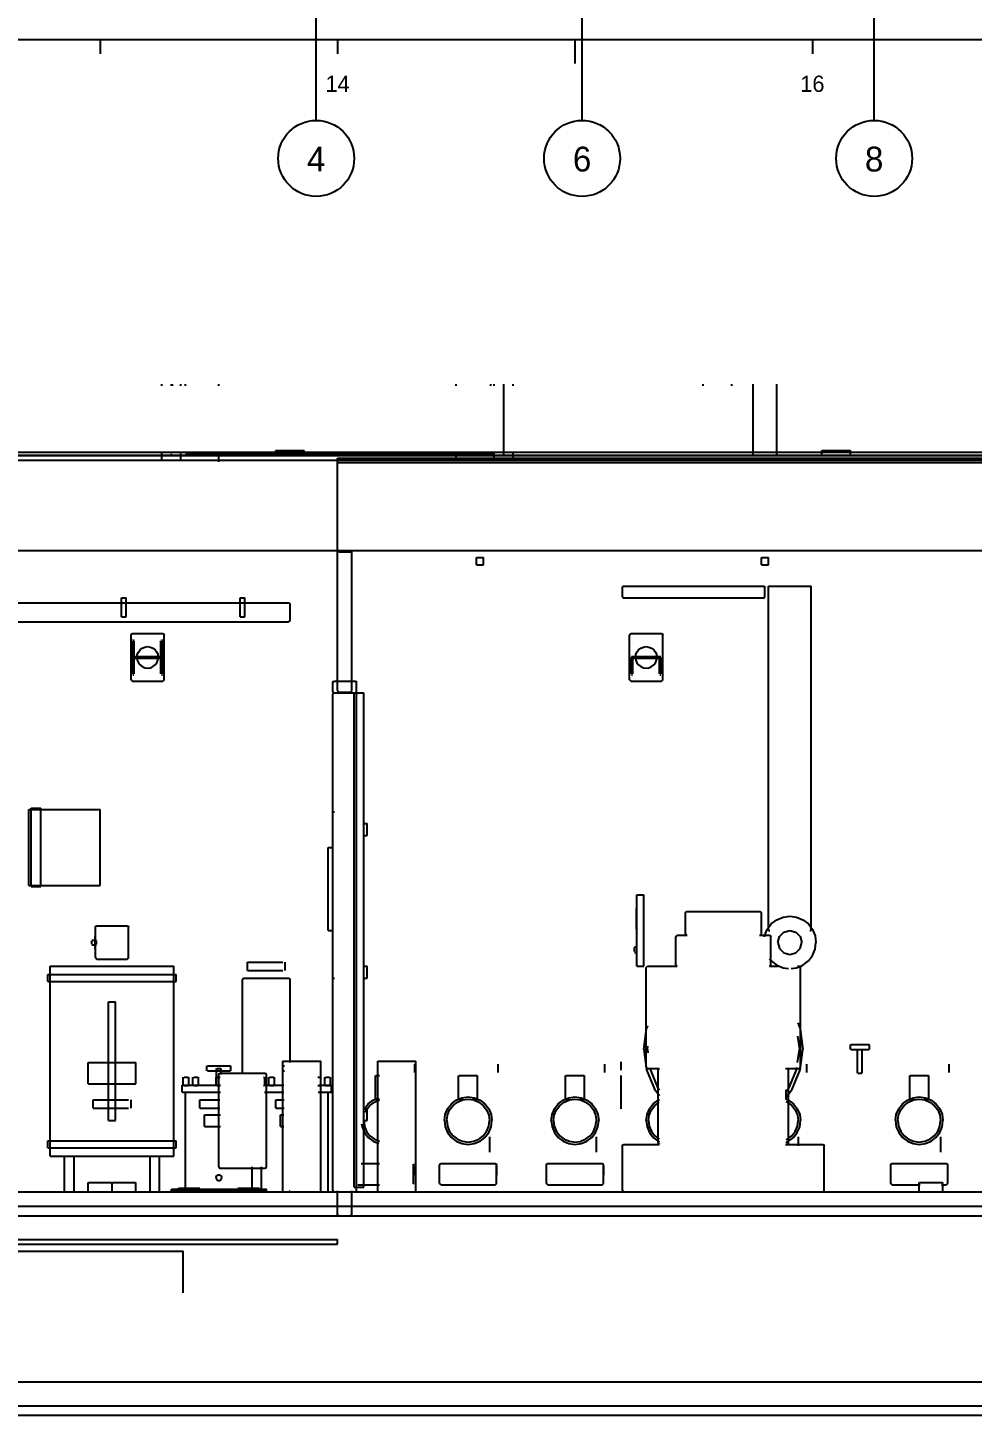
# Model space of a CAD drawing. Extents: x 5 to 836, y 5 to 589.
# Drawn here: x 286.9 to 366.5, y 259.2 to 376 of the extents above; entities that cross this region are included whole.
import ezdxf
from ezdxf.enums import TextEntityAlignment as Align

# ---------------------------------------------------------------- set-up
doc = ezdxf.new("R2010")
doc.units = 0
doc.linetypes.add('DASHED', pattern=[4.5, 3, -1.5])
for name, color, linetype in [('CUT', 7, 'CONTINUOUS'), ('DETAIL', 8, 'CONTINUOUS'), ('DIM', 3, 'CONTINUOUS'), ('MARKING', 4, 'DASHED'), ('MARKUP', 1, 'CONTINUOUS'), ('MARKUP-TEXT', 1, 'CONTINUOUS'), ('OUTLINE', 7, 'CONTINUOUS'), ('TEXT', 7, 'CONTINUOUS')]:
    doc.layers.add(name, color=color, linetype=linetype)

msp = doc.modelspace()

# ---------------------------------------------------------------- linework, layer by layer
at = {"layer": 'CUT'}
for p, q in [((33, 340), (723, 340)), ((286, 340.26), (633, 340.26)), ((286, 340.02), (633, 340.02)), ((203, 339.6), (554.2, 339.6)), ((313, 332), (313, 339.76)), ((313, 339.76), (554.2, 339.76)), ((313, 339.4), (554.2, 339.4)), ((203, 332), (554.2, 332)), ((313, 331.88), (313.04, 331.96)), ((313, 320.2), (313, 331.88)), ((313.04, 331.96), (313.12, 332)), ((314.08, 332), (314.16, 331.96)), ((314.16, 331.96), (314.2, 331.88)), ((314.2, 320.2), (314.2, 331.88)), ((337, 328.1), (337, 328.9)), ((337.01, 328.92), (337.03, 328.97)), ((337.05, 328.98), (337.1, 329)), ((337.1, 329), (348.9, 329)), ((348.92, 328.99), (348.97, 328.97)), ((348.98, 328.95), (349, 328.9)), ((349, 328.1), (349, 328.9)), ((337, 328.1), (337.02, 328.05)), ((337.03, 328.03), (337.08, 328.01)), ((337.1, 328), (348.9, 328)), ((348.9, 328), (348.95, 328.02)), ((348.97, 328.03), (348.99, 328.08)), ((312.6, 320.1), (312.6, 320.9)), ((312.6, 320.1), (312.62, 320.06)), ((312.61, 320.93), (312.63, 320.97)), ((312.66, 320.98), (312.7, 321)), ((312.7, 321), (314.5, 321)), ((313, 320.2), (313.04, 320.12)), ((313.04, 320.12), (313.12, 320.08)), ((313.12, 320.08), (314.08, 320.08)), ((314.08, 320.08), (314.16, 320.12)), ((314.16, 320.12), (314.2, 320.2)), ((314.53, 320.99), (314.57, 320.97)), ((314.57, 320.03), (314.59, 320.07)), ((314.58, 320.94), (314.6, 320.9)), ((314.6, 320.1), (314.6, 320.9)), ((312.63, 320.03), (312.67, 320.01)), ((312.7, 320), (314.5, 320)), ((314.5, 320), (314.54, 320.02)), ((281, 278), (553, 278)), ((313, 276.8), (313, 278)), ((281, 276.8), (553, 276.8)), ((203, 274), (313, 274)), ((203, 273.6), (313, 273.6)), ((313, 273.6), (313, 274)), ((213, 262), (533, 262)), ((243, 260), (543, 260)), ((213, 259.2), (533, 259.2))]:
    msp.add_line(p, q, dxfattribs=at)
at = {"layer": 'DETAIL'}
for p, q in [((298.2, 345.86), (298.2, 346)), ((299, 345.86), (299, 346)), ((299.1, 345.86), (299.1, 346)), ((299.8, 345.86), (299.8, 346)), ((300.2, 345.86), (300.2, 346)), ((325.9, 345.86), (325.9, 346)), ((326.2, 345.86), (326.2, 346)), ((327, 340), (327, 346)), ((327.8, 345.86), (327.8, 346)), ((343.8, 345.86), (343.8, 346)), ((346.2, 345.86), (346.2, 346)), ((161.08, 340), (722, 340)), ((286, 340.26), (633, 340.26)), ((286, 340.02), (633, 340.02)), ((298.2, 339.6), (298.2, 340.16)), ((299, 340), (299, 340.14)), ((299.8, 339.6), (299.8, 340.16)), ((300.2, 340.2), (326.2, 340.2)), ((307.8, 340.4), (310.2, 340.4)), ((326.2, 339.74), (326.2, 340.16)), ((327.8, 339.74), (327.8, 340.16)), ((353.8, 340.4), (356.2, 340.4)), ((203, 339.6), (554.2, 339.6)), ((313, 320.83), (313, 339.6)), ((161, 332), (554.2, 332)), ((313.12, 331.88), (314.08, 331.88)), ((324.7, 331.4), (325.3, 331.4)), ((324.7, 330.8), (324.7, 331.4)), ((324.7, 330.8), (325.3, 330.8)), ((325.3, 330.8), (325.3, 331.4)), ((348.7, 331.4), (349.3, 331.4)), ((348.7, 330.8), (348.7, 331.4)), ((348.7, 330.8), (349.3, 330.8)), ((349.3, 330.8), (349.3, 331.4)), ((349.3, 329), (352.9, 329)), ((294.8, 328), (295.2, 328)), ((294.8, 326.4), (294.8, 328)), ((295.2, 326.4), (295.2, 328)), ((304.8, 328), (305.2, 328)), ((304.8, 326.4), (304.8, 328)), ((305.2, 326.4), (305.2, 328)), ((294.8, 326.4), (295.2, 326.4)), ((304.8, 326.4), (305.2, 326.4)), ((295.76, 324.46), (295.8, 324.47)), ((295.76, 324.34), (295.8, 324.33)), ((295.8, 324.47), (295.84, 324.46)), ((295.8, 324.33), (295.84, 324.34)), ((296.22, 323.45), (296.36, 323.64)), ((296.36, 323.64), (296.55, 323.78)), ((296.55, 323.78), (296.77, 323.87)), ((296.77, 323.87), (297, 323.9)), ((297, 323.9), (297.23, 323.87)), ((297.23, 323.87), (297.45, 323.78)), ((297.45, 323.78), (297.64, 323.64)), ((297.64, 323.64), (297.78, 323.45)), ((298.16, 324.46), (298.2, 324.47)), ((298.16, 324.34), (298.2, 324.33)), ((298.2, 324.47), (298.24, 324.46)), ((298.2, 324.33), (298.24, 324.34)), ((338.22, 323.45), (338.36, 323.64)), ((338.36, 323.64), (338.55, 323.78)), ((338.55, 323.78), (338.77, 323.87)), ((338.77, 323.87), (339, 323.9)), ((339, 323.9), (339.23, 323.87)), ((339.23, 323.87), (339.45, 323.78)), ((339.45, 323.78), (339.64, 323.64)), ((339.64, 323.64), (339.78, 323.45)), ((295.76, 323.06), (295.8, 323.07)), ((295.76, 322.94), (295.8, 322.93)), ((295.8, 323.07), (295.84, 323.06)), ((295.8, 322.96), (295.8, 323)), ((295.8, 322.93), (295.84, 322.94)), ((296.1, 323), (296.13, 323.23)), ((296.1, 323), (296.13, 322.77)), ((296.13, 323.23), (296.22, 323.45)), ((296.13, 322.77), (296.22, 322.55)), ((296.22, 322.55), (296.36, 322.36)), ((297.64, 322.36), (297.78, 322.55)), ((297.78, 323.45), (297.87, 323.23)), ((297.78, 322.55), (297.87, 322.77)), ((297.87, 323.23), (297.9, 323)), ((297.87, 322.77), (297.9, 323)), ((298.16, 323.06), (298.2, 323.07)), ((298.16, 322.94), (298.2, 322.93)), ((298.2, 323.07), (298.24, 323.06)), ((298.2, 323), (298.2, 323.04)), ((298.2, 322.93), (298.24, 322.94)), ((337.76, 323.06), (337.8, 323.07)), ((337.76, 322.94), (337.8, 322.93)), ((337.8, 323.07), (337.84, 323.06)), ((337.8, 323), (337.8, 323.04)), ((337.8, 322.93), (337.84, 322.94)), ((338.1, 323), (338.13, 323.23)), ((338.1, 323), (338.13, 322.77)), ((338.13, 323.23), (338.22, 323.45)), ((338.13, 322.77), (338.22, 322.55)), ((338.22, 322.55), (338.36, 322.36)), ((339.64, 322.36), (339.78, 322.55)), ((339.78, 323.45), (339.87, 323.23)), ((339.78, 322.55), (339.87, 322.77)), ((339.87, 323.23), (339.9, 323)), ((339.87, 322.77), (339.9, 323)), ((340.16, 323.06), (340.2, 323.07)), ((340.16, 322.94), (340.2, 322.93)), ((340.2, 323.07), (340.24, 323.06)), ((340.2, 322.96), (340.2, 323)), ((340.2, 322.93), (340.24, 322.94)), ((295.76, 321.66), (295.8, 321.67)), ((295.76, 321.54), (295.8, 321.53)), ((295.8, 321.67), (295.84, 321.66)), ((295.8, 321.53), (295.84, 321.54)), ((296.36, 322.36), (296.55, 322.22)), ((296.55, 322.22), (296.77, 322.13)), ((296.77, 322.13), (297, 322.1)), ((297, 322.1), (297.23, 322.13)), ((297.23, 322.13), (297.45, 322.22)), ((297.45, 322.22), (297.64, 322.36)), ((298.16, 321.66), (298.2, 321.67)), ((298.16, 321.54), (298.2, 321.53)), ((298.2, 321.67), (298.24, 321.66)), ((298.2, 321.53), (298.24, 321.54)), ((337.76, 321.66), (337.8, 321.67)), ((337.76, 321.54), (337.8, 321.53)), ((337.8, 321.67), (337.84, 321.66)), ((337.8, 321.53), (337.84, 321.54)), ((338.36, 322.36), (338.55, 322.22)), ((338.55, 322.22), (338.77, 322.13)), ((338.77, 322.13), (339, 322.1)), ((339, 322.1), (339.23, 322.13)), ((339.23, 322.13), (339.45, 322.22)), ((339.45, 322.22), (339.64, 322.36)), ((340.16, 321.66), (340.2, 321.67)), ((340.16, 321.54), (340.2, 321.53)), ((340.2, 321.67), (340.24, 321.66)), ((340.2, 321.53), (340.24, 321.54)), ((314.4, 320), (315.2, 320)), ((314.4, 278.4), (314.4, 320)), ((315.2, 278.4), (315.2, 320)), ((287, 303.8), (287, 310.2)), ((287.2, 303.7), (287.2, 310.3)), ((288, 303.7), (288, 310.3)), ((293, 303.8), (293, 310.2)), ((312.6, 310), (312.73, 310)), ((312.6, 296), (312.6, 310)), ((315.2, 309), (315.5, 309)), ((315.5, 308), (315.5, 309)), ((315.2, 308), (315.5, 308)), ((312.2, 307), (312.6, 307)), ((312.2, 300), (312.2, 307)), ((338.2, 303), (338.8, 303)), ((338.2, 297), (338.2, 303)), ((338.8, 297), (338.8, 303)), ((349.19, 300.1), (349.54, 300.56)), ((349.54, 300.56), (350, 300.91)), ((350, 300.91), (350.53, 301.13)), ((350.53, 301.13), (351.1, 301.2)), ((351.1, 301.2), (351.67, 301.13)), ((351.67, 301.13), (352.2, 300.91)), ((352.2, 300.91), (352.66, 300.56)), ((352.66, 300.56), (353.01, 300.1)), ((292.3, 298.86), (292.3, 299.14)), ((292.7, 298.86), (292.7, 299.14)), ((312.2, 300), (312.6, 300)), ((348.96, 299.46), (348.97, 299.57)), ((348.97, 299.57), (349.19, 300.1)), ((349.3, 300), (349.42, 300)), ((350.1, 299), (350.23, 299.5)), ((350.23, 299.5), (350.6, 299.87)), ((350.6, 299.87), (351.1, 300)), ((351.1, 300), (351.6, 299.87)), ((351.6, 299.87), (351.97, 299.5)), ((351.97, 299.5), (352.1, 299)), ((352.78, 300), (352.9, 300)), ((353.01, 300.1), (353.23, 299.57)), ((353.23, 299.57), (353.3, 299)), ((338, 298.23), (338, 298.57)), ((350.1, 299), (350.23, 298.5)), ((350.23, 298.5), (350.6, 298.13)), ((350.6, 298.13), (351.1, 298)), ((351.1, 298), (351.6, 298.13)), ((351.6, 298.13), (351.97, 298.5)), ((351.97, 298.5), (352.1, 299)), ((352.66, 297.44), (353.01, 297.9)), ((353.01, 297.9), (353.23, 298.43)), ((353.23, 298.43), (353.3, 299)), ((288.8, 297), (299.2, 297)), ((315.2, 297), (315.5, 297)), ((315.5, 296), (315.5, 297)), ((338.2, 297), (338.8, 297)), ((349.4, 297.63), (349.54, 297.44)), ((349.54, 297.44), (350, 297.09)), ((350, 297.09), (350.53, 296.87)), ((350.53, 296.87), (350.99, 296.81)), ((351.21, 296.81), (351.67, 296.87)), ((351.67, 296.87), (352.2, 297.09)), ((352.2, 297.09), (352.66, 297.44)), ((288.6, 296.3), (299.4, 296.3)), ((288.6, 295.7), (299.4, 295.7)), ((312.6, 296), (312.73, 296)), ((315.2, 296), (315.5, 296)), ((293.7, 294), (294.3, 294)), ((351.77, 292.23), (351.97, 291.73)), ((338.8, 290), (339.03, 291.73)), ((339.03, 291.73), (339.13, 291.98)), ((351.75, 291.1), (351.9, 290)), ((351.97, 291.73), (352.2, 290)), ((338.8, 290), (339.03, 288.27)), ((339.1, 290), (339.14, 290.28)), ((339.1, 290), (339.14, 289.72)), ((351.75, 288.9), (351.9, 290)), ((351.97, 288.27), (352.2, 290)), ((356.23, 290.4), (357.77, 290.4)), ((356.23, 290), (357.77, 290)), ((302.03, 288.6), (303.97, 288.6)), ((308.4, 289), (311.6, 289)), ((308.43, 288.6), (308.53, 288.6)), ((316.4, 289), (319.6, 289)), ((300.07, 287.65), (300.41, 287.65)), ((300.88, 287.65), (301.22, 287.65)), ((302.03, 288.2), (303.97, 288.2)), ((302.83, 288.4), (303.17, 288.4)), ((302.83, 287.65), (303.12, 287.65)), ((306.76, 287.65), (306.81, 287.65)), ((307.28, 287.65), (307.62, 287.65)), ((308.43, 288.2), (308.53, 288.2)), ((311.35, 287.65), (311.52, 287.65)), ((311.99, 287.65), (312.33, 287.65)), ((316.23, 287.8), (316.52, 287.8)), ((323.23, 287.8), (324.77, 287.8)), ((332.23, 287.8), (333.77, 287.8)), ((339.03, 288.27), (339.7, 286.65)), ((339.3, 288.48), (339.32, 288.34)), ((339.32, 288.34), (339.96, 286.8)), ((351.04, 286.8), (351.68, 288.34)), ((351.3, 286.65), (351.97, 288.27)), ((351.68, 288.34), (351.7, 288.48)), ((356.83, 288), (357.17, 288)), ((361.23, 287.8), (362.77, 287.8)), ((299.9, 287), (303.13, 287)), ((299.9, 286.4), (303.13, 286.4)), ((300.07, 286.95), (300.41, 286.95)), ((300.88, 286.95), (301.22, 286.95)), ((302.83, 286.95), (303.12, 286.95)), ((306.76, 286.95), (306.81, 286.95)), ((306.84, 287), (308.47, 287)), ((306.84, 286.4), (308.47, 286.4)), ((307.28, 286.95), (307.62, 286.95)), ((311.35, 286.95), (311.52, 286.95)), ((311.38, 286.4), (312.5, 286.4)), ((311.46, 287), (312.5, 287)), ((311.99, 286.95), (312.33, 286.95)), ((339.7, 286.65), (340.11, 286.12)), ((339.96, 286.8), (340.13, 286.58)), ((350.79, 286.47), (351.04, 286.8)), ((350.81, 286.01), (351.3, 286.65)), ((315.2, 285), (315.5, 285)), ((315.22, 284.88), (315.27, 285)), ((315.27, 285), (315.59, 285.41)), ((315.44, 284.9), (315.73, 285.27)), ((315.5, 284), (315.5, 285)), ((315.59, 285.41), (316, 285.73)), ((315.73, 285.27), (316.1, 285.56)), ((316, 285.73), (316.48, 285.93)), ((316.1, 285.56), (316.53, 285.74)), ((316.23, 285.8), (316.52, 285.8)), ((322.07, 284.52), (322.27, 285)), ((322.27, 285), (322.59, 285.41)), ((322.44, 284.9), (322.73, 285.27)), ((322.59, 285.41), (323, 285.73)), ((322.73, 285.27), (323.1, 285.56)), ((323, 285.73), (323.48, 285.93)), ((323.1, 285.56), (323.53, 285.74)), ((323.23, 285.8), (323.52, 285.8)), ((323.48, 285.93), (324, 286)), ((323.53, 285.74), (324, 285.8)), ((324, 286), (324.52, 285.93)), ((324, 285.8), (324.47, 285.74)), ((324.4, 285.8), (324.77, 285.8)), ((324.47, 285.74), (324.9, 285.56)), ((324.52, 285.93), (325, 285.73)), ((324.9, 285.56), (325.27, 285.27)), ((325, 285.73), (325.41, 285.41)), ((325.27, 285.27), (325.56, 284.9)), ((325.41, 285.41), (325.73, 285)), ((325.73, 285), (325.93, 284.52)), ((331.07, 284.52), (331.27, 285)), ((331.27, 285), (331.59, 285.41)), ((331.44, 284.9), (331.73, 285.27)), ((331.59, 285.41), (332, 285.73)), ((331.73, 285.27), (332.1, 285.56)), ((332, 285.73), (332.48, 285.93)), ((332.1, 285.56), (332.53, 285.74)), ((332.23, 285.8), (332.52, 285.8)), ((332.48, 285.93), (333, 286)), ((332.53, 285.74), (333, 285.8)), ((333, 286), (333.52, 285.93)), ((333, 285.82), (333.47, 285.76)), ((333.4, 285.8), (333.77, 285.8)), ((333.47, 285.74), (333.9, 285.56)), ((333.52, 285.93), (334, 285.73)), ((333.9, 285.56), (334.27, 285.27)), ((334, 285.73), (334.41, 285.41)), ((334.27, 285.27), (334.56, 284.9)), ((334.41, 285.41), (334.73, 285)), ((334.73, 285), (334.93, 284.52)), ((339.07, 284.52), (339.27, 285)), ((339.27, 285), (339.59, 285.41)), ((339.44, 284.9), (339.73, 285.27)), ((339.59, 285.41), (340, 285.73)), ((339.73, 285.27), (340.1, 285.56)), ((340, 285.73), (340.12, 285.78)), ((350.76, 285.83), (351, 285.73)), ((350.79, 285.6), (350.9, 285.56)), ((350.9, 285.56), (351.27, 285.27)), ((351, 285.73), (351.41, 285.41)), ((351.27, 285.27), (351.56, 284.9)), ((351.41, 285.41), (351.73, 285)), ((351.73, 285), (351.93, 284.52)), ((360.07, 284.52), (360.27, 285)), ((360.27, 285), (360.59, 285.41)), ((360.44, 284.9), (360.73, 285.27)), ((360.59, 285.41), (361, 285.73)), ((360.73, 285.27), (361.1, 285.56)), ((361, 285.73), (361.48, 285.93)), ((361.1, 285.56), (361.53, 285.74)), ((361.23, 285.8), (361.52, 285.8)), ((361.48, 285.93), (362, 286)), ((361.53, 285.74), (362, 285.8)), ((362, 286), (362.52, 285.93)), ((362, 285.8), (362.47, 285.74)), ((362.4, 285.8), (362.77, 285.8)), ((362.47, 285.74), (362.9, 285.56)), ((362.52, 285.93), (363, 285.73)), ((362.9, 285.56), (363.27, 285.27)), ((363, 285.73), (363.41, 285.41)), ((363.27, 285.27), (363.56, 284.9)), ((363.41, 285.41), (363.73, 285)), ((363.73, 285), (363.93, 284.52)), ((293.7, 284), (294.3, 284)), ((315.2, 284), (315.22, 284.12)), ((315.2, 284), (315.5, 284)), ((315.2, 284), (315.26, 283.53)), ((315.35, 284.68), (315.44, 284.9)), ((322, 284), (322.07, 284.52)), ((322, 284), (322.07, 283.48)), ((322.2, 284), (322.26, 284.47)), ((322.2, 284), (322.26, 283.53)), ((322.26, 284.47), (322.44, 284.9)), ((325.56, 284.9), (325.74, 284.47)), ((325.74, 284.47), (325.8, 284)), ((325.74, 283.53), (325.8, 284)), ((325.93, 284.52), (326, 284)), ((325.93, 283.48), (326, 284)), ((331, 284), (331.07, 284.52)), ((331, 284), (331.07, 283.48)), ((331.2, 284), (331.26, 284.47)), ((331.2, 284), (331.26, 283.53)), ((331.26, 284.47), (331.44, 284.9)), ((334.56, 284.9), (334.74, 284.47)), ((334.74, 284.47), (334.8, 284)), ((334.74, 283.53), (334.8, 284)), ((334.93, 284.52), (335, 284)), ((334.93, 283.48), (335, 284)), ((339, 284), (339.07, 284.52)), ((339, 284), (339.07, 283.48)), ((339.2, 284), (339.26, 284.47)), ((339.2, 284), (339.26, 283.53)), ((339.26, 284.47), (339.44, 284.9)), ((351.56, 284.9), (351.74, 284.47)), ((351.74, 284.47), (351.8, 284)), ((351.74, 283.53), (351.8, 284)), ((351.93, 284.52), (352, 284)), ((351.93, 283.48), (352, 284)), ((360, 284), (360.07, 284.52)), ((360, 284), (360.07, 283.48)), ((360.2, 284), (360.26, 284.47)), ((360.2, 284), (360.26, 283.53)), ((360.26, 284.47), (360.44, 284.9)), ((363.56, 284.9), (363.74, 284.47)), ((363.74, 284.47), (363.8, 284)), ((363.74, 283.53), (363.8, 284)), ((363.93, 284.52), (364, 284)), ((363.93, 283.48), (364, 284)), ((315.03, 283.74), (315.07, 283.48)), ((315.07, 283.48), (315.27, 283)), ((315.26, 283.53), (315.44, 283.1)), ((315.27, 283), (315.59, 282.59)), ((315.44, 283.1), (315.73, 282.73)), ((315.73, 282.73), (316.1, 282.44)), ((322.07, 283.48), (322.27, 283)), ((322.26, 283.53), (322.44, 283.1)), ((322.27, 283), (322.59, 282.59)), ((322.44, 283.1), (322.73, 282.73)), ((322.73, 282.73), (323.1, 282.44)), ((324.9, 282.44), (325.27, 282.73)), ((325.27, 282.73), (325.56, 283.1)), ((325.41, 282.59), (325.73, 283)), ((325.56, 283.1), (325.74, 283.53)), ((325.73, 283), (325.93, 283.48)), ((331.07, 283.48), (331.27, 283)), ((331.26, 283.53), (331.44, 283.1)), ((331.27, 283), (331.59, 282.59)), ((331.44, 283.1), (331.73, 282.73)), ((331.73, 282.73), (332.1, 282.44)), ((333.9, 282.44), (334.27, 282.73)), ((334.27, 282.73), (334.56, 283.1)), ((334.41, 282.59), (334.73, 283)), ((334.56, 283.1), (334.74, 283.53)), ((334.73, 283), (334.93, 283.48)), ((339.07, 283.48), (339.27, 283)), ((339.26, 283.53), (339.44, 283.1)), ((339.27, 283), (339.59, 282.59)), ((339.44, 283.1), (339.73, 282.73)), ((339.73, 282.73), (340.1, 282.44)), ((350.9, 282.44), (351.27, 282.73)), ((351.27, 282.73), (351.56, 283.1)), ((351.41, 282.59), (351.73, 283)), ((351.56, 283.1), (351.74, 283.53)), ((351.73, 283), (351.93, 283.48)), ((360.07, 283.48), (360.27, 283)), ((360.26, 283.53), (360.44, 283.1)), ((360.27, 283), (360.59, 282.59)), ((360.44, 283.1), (360.73, 282.73)), ((360.73, 282.73), (361.1, 282.44)), ((362.9, 282.44), (363.27, 282.73)), ((363.27, 282.73), (363.56, 283.1)), ((363.41, 282.59), (363.73, 283)), ((363.56, 283.1), (363.74, 283.53)), ((363.73, 283), (363.93, 283.48)), ((288.6, 282.3), (299.4, 282.3)), ((288.6, 281.7), (299.4, 281.7)), ((315.59, 282.59), (316, 282.27)), ((316, 282.27), (316.48, 282.07)), ((316.1, 282.44), (316.53, 282.26)), ((322.59, 282.59), (323, 282.27)), ((323, 282.27), (323.48, 282.07)), ((323.1, 282.44), (323.53, 282.26)), ((323.48, 282.07), (324, 282)), ((323.53, 282.26), (324, 282.2)), ((324, 282.2), (324.47, 282.27)), ((324, 282), (324.52, 282.07)), ((324.47, 282.26), (324.9, 282.44)), ((324.52, 282.07), (325, 282.27)), ((325, 282.27), (325.41, 282.59)), ((331.59, 282.59), (332, 282.27)), ((332, 282.27), (332.48, 282.07)), ((332.1, 282.44), (332.53, 282.26)), ((332.48, 282.07), (333, 282)), ((332.53, 282.26), (333, 282.2)), ((333, 282.18), (333.47, 282.24)), ((333, 282), (333.52, 282.07)), ((333.47, 282.26), (333.9, 282.44)), ((333.52, 282.07), (334, 282.27)), ((334, 282.27), (334.41, 282.59)), ((339.59, 282.59), (340, 282.27)), ((340, 282.27), (340.12, 282.22)), ((350.76, 282.17), (351, 282.27)), ((350.79, 282.4), (350.9, 282.44)), ((351, 282.27), (351.41, 282.59)), ((360.59, 282.59), (361, 282.27)), ((361, 282.27), (361.48, 282.07)), ((361.1, 282.44), (361.53, 282.26)), ((361.48, 282.07), (362, 282)), ((361.53, 282.26), (362, 282.2)), ((362, 282.2), (362.47, 282.26)), ((362, 282), (362.52, 282.07)), ((362.47, 282.26), (362.9, 282.44)), ((362.52, 282.07), (363, 282.27)), ((363, 282.27), (363.41, 282.59)), ((288.8, 281), (299.2, 281)), ((302.76, 279.2), (302.77, 279.26)), ((302.76, 279.2), (302.77, 279.14)), ((302.77, 279.26), (302.79, 279.32)), ((302.79, 279.32), (302.83, 279.37)), ((302.83, 279.37), (302.88, 279.41)), ((302.88, 279.41), (302.94, 279.43)), ((302.94, 279.43), (303, 279.44)), ((303, 279.44), (303.06, 279.43)), ((303.06, 279.43), (303.12, 279.41)), ((303.12, 279.41), (303.17, 279.37)), ((303.17, 279.37), (303.21, 279.32)), ((303.21, 279.32), (303.23, 279.26)), ((303.23, 279.26), (303.24, 279.2)), ((303.23, 279.14), (303.24, 279.2)), ((204, 278), (313.14, 278)), ((292.03, 278.8), (293.97, 278.8)), ((294.03, 278.8), (295.97, 278.8)), ((299, 278.24), (307, 278.24)), ((299, 278.08), (299, 278.24)), ((299, 278.08), (307, 278.08)), ((299.6, 278.32), (301.4, 278.32)), ((299.6, 278.24), (299.6, 278.32)), ((302.77, 279.14), (302.79, 279.08)), ((302.79, 279.08), (302.83, 279.03)), ((302.83, 279.03), (302.88, 278.99)), ((302.88, 278.99), (302.94, 278.97)), ((302.94, 278.97), (303, 278.96)), ((303, 278.96), (303.06, 278.97)), ((303.06, 278.97), (303.12, 278.99)), ((303.12, 278.99), (303.17, 279.03)), ((303.17, 279.03), (303.21, 279.08)), ((303.21, 279.08), (303.23, 279.14)), ((304.6, 278.32), (306.4, 278.32)), ((306.4, 278.24), (306.4, 278.32)), ((307, 278.08), (307, 278.24)), ((313, 276), (313, 278.09)), ((313.98, 278), (413.09, 278)), ((314.4, 278.4), (315.2, 278.4)), ((362.03, 278.8), (363.97, 278.8)), ((208.98, 276.8), (313.14, 276.8)), ((211.96, 276), (554.2, 276)), ((313.98, 276.8), (413.09, 276.8)), ((220.35, 274), (313, 274)), ((222.17, 273.6), (313, 273.6)), ((313, 273.6), (313, 274)), ((286, 273), (300, 273)), ((300, 269.51), (300, 273)), ((213, 262), (533, 262)), ((213, 259.2), (533, 259.2))]:
    msp.add_line(p, q, dxfattribs=at)
at = {"layer": 'DIM'}
for p, q in [((25, 375), (741, 375)), ((293, 375), (293, 373.8)), ((313, 375), (313, 373.8)), ((333, 375), (333, 373)), ((353, 375), (353, 373.8))]:
    msp.add_line(p, q, dxfattribs=at)
at = {"layer": 'MARKING'}
for p, q in [((313, 339.76), (554.2, 339.76)), ((313, 339.4), (313, 339.76)), ((313, 339.4), (554.2, 339.4)), ((292.58, 298.5), (292.58, 299.5)), ((305.4, 296.65), (305.4, 297.35)), ((305.4, 297.35), (308.6, 297.35)), ((308.6, 296.65), (308.6, 297.35)), ((305.4, 296.65), (308.6, 296.65)), ((319.52, 288.05), (319.52, 288.75)), ((326.52, 288.05), (326.52, 288.75)), ((335.52, 288.05), (335.52, 288.75)), ((336.9, 288.25), (336.9, 288.95)), ((352.52, 288.05), (352.52, 288.75)), ((364.52, 288.05), (364.52, 288.75)), ((292.4, 285.05), (292.4, 285.75)), ((292.4, 285.75), (295.6, 285.75)), ((292.4, 285.05), (295.6, 285.05)), ((295.6, 285.05), (295.6, 285.75)), ((301.4, 285.75), (303.07, 285.75)), ((301.4, 285.05), (301.4, 285.75)), ((301.4, 285.05), (303.07, 285.05)), ((307.8, 285.75), (308.5, 285.75)), ((307.8, 285.05), (307.8, 285.75)), ((307.8, 285.05), (308.5, 285.05)), ((301.8, 283.5), (301.8, 284.5)), ((301.8, 284.5), (303.13, 284.5)), ((308.2, 284.5), (308.47, 284.5)), ((308.2, 283.5), (308.2, 284.5)), ((301.8, 283.5), (303.13, 283.5)), ((308.2, 283.5), (308.47, 283.5)), ((319.42, 279.4), (319.42, 280.2)), ((326.42, 279.4), (326.42, 280.2)), ((335.42, 279.4), (335.42, 280.2)), ((364.42, 279.4), (364.42, 280.2))]:
    msp.add_line(p, q, dxfattribs=at)
at = {"layer": 'MARKUP'}
for p, q in [((311.2, 368.2), (311.2, 469)), ((358.2, 368.2), (358.2, 437.4)), ((333.6, 368.2), (333.6, 436.8))]:
    msp.add_line(p, q, dxfattribs=at)
for centre in [(311.2, 365), (333.6, 365), (358.2, 365)]:
    msp.add_circle(centre, 3.2, dxfattribs=at)
at = {"layer": 'OUTLINE'}
for p, q in [((303, 345.86), (303, 346)), ((323, 345.86), (323, 346)), ((348, 340), (348, 346)), ((350, 340), (350, 346)), ((303, 339.45), (303, 340.15)), ((303, 340), (323, 340)), ((307.8, 340), (307.8, 340.4)), ((310.2, 340), (310.2, 340.4)), ((323, 339.67), (323, 340.14)), ((353.8, 340), (353.8, 340.4)), ((356.2, 340), (356.2, 340.4)), ((313, 331.88), (313.04, 331.96)), ((313, 320.2), (313, 331.88)), ((313.04, 331.96), (313.12, 332)), ((313.12, 332), (314.08, 332)), ((314.08, 332), (314.16, 331.96)), ((314.08, 332), (314.16, 331.96)), ((314.16, 331.96), (314.2, 331.88)), ((314.2, 320.2), (314.2, 331.88)), ((337, 328.9), (337.03, 328.97)), ((337, 328.1), (337, 328.9)), ((337.03, 328.97), (337.1, 329)), ((337.1, 329), (348.9, 329)), ((348.9, 329), (348.97, 328.97)), ((348.97, 328.97), (349, 328.9)), ((349, 328.1), (349, 328.9)), ((349.3, 300), (349.3, 329)), ((352.9, 300), (352.9, 329)), ((282.99, 327.6), (308.88, 327.6)), ((308.88, 327.6), (308.96, 327.56)), ((308.96, 327.56), (309, 327.48)), ((309, 326.12), (309, 327.48)), ((337, 328.1), (337.03, 328.03)), ((337.03, 328.03), (337.1, 328)), ((337.1, 328), (348.9, 328)), ((348.9, 328), (348.97, 328.03)), ((348.97, 328.03), (349, 328.1)), ((282.99, 326), (308.88, 326)), ((308.88, 326), (308.96, 326.04)), ((308.96, 326.04), (309, 326.12)), ((295.6, 324.88), (295.64, 324.96)), ((295.6, 321.12), (295.6, 324.88)), ((295.64, 324.96), (295.72, 325)), ((295.72, 325), (298.28, 325)), ((298.28, 325), (298.36, 324.96)), ((298.36, 324.96), (298.4, 324.88)), ((298.4, 321.12), (298.4, 324.88)), ((337.6, 324.88), (337.64, 324.96)), ((337.6, 321.12), (337.6, 324.88)), ((337.64, 324.96), (337.72, 325)), ((337.72, 325), (340.28, 325)), ((340.28, 325), (340.36, 324.96)), ((340.36, 324.96), (340.4, 324.88)), ((340.4, 321.12), (340.4, 324.88)), ((295.72, 321.6), (295.72, 324.4)), ((295.88, 321.6), (295.88, 324.4)), ((298.12, 321.6), (298.12, 324.4)), ((298.28, 321.6), (298.28, 324.4)), ((295.8, 323.08), (298.2, 323.08)), ((295.8, 322.92), (298.2, 322.92)), ((337.72, 321.6), (337.72, 323)), ((337.8, 323.08), (340.2, 323.08)), ((337.8, 322.92), (340.2, 322.92)), ((337.88, 321.6), (337.88, 323)), ((340.12, 321.6), (340.12, 323)), ((340.28, 321.6), (340.28, 323)), ((295.6, 321.12), (295.64, 321.04)), ((295.64, 321.04), (295.72, 321)), ((295.72, 321), (298.28, 321)), ((298.28, 321), (298.36, 321.04)), ((298.36, 321.04), (298.4, 321.12)), ((312.6, 320.9), (312.63, 320.97)), ((312.6, 320.1), (312.6, 320.9)), ((312.6, 320.1), (312.63, 320.03)), ((312.63, 320.97), (312.7, 321)), ((312.7, 321), (313.12, 321)), ((313, 320.2), (313.04, 320.12)), ((313.04, 320.12), (313.12, 320.08)), ((313.12, 320.08), (314.08, 320.08)), ((313.95, 321), (314.5, 321)), ((314.08, 320.08), (314.16, 320.12)), ((314.16, 320.12), (314.2, 320.2)), ((314.5, 321), (314.57, 320.97)), ((314.57, 320.97), (314.6, 320.9)), ((314.57, 320.03), (314.6, 320.1)), ((314.6, 320.1), (314.6, 320.9)), ((337.6, 321.12), (337.64, 321.04)), ((337.64, 321.04), (337.72, 321)), ((337.72, 321), (340.28, 321)), ((340.28, 321), (340.36, 321.04)), ((340.36, 321.04), (340.4, 321.12)), ((312.6, 319.88), (312.64, 319.96)), ((312.6, 278.12), (312.6, 319.88)), ((312.63, 320.03), (312.7, 320)), ((312.64, 319.96), (312.72, 320)), ((312.7, 320), (313.13, 320)), ((313.95, 320), (314.5, 320)), ((314.48, 320), (314.56, 319.96)), ((314.5, 320), (314.57, 320.03)), ((314.56, 319.96), (314.6, 319.88)), ((314.6, 278.12), (314.6, 319.88)), ((287, 310.2), (293, 310.2)), ((287.2, 310.3), (288, 310.3)), ((287, 303.8), (293, 303.8)), ((287.2, 303.7), (288, 303.7)), ((338.18, 300.13), (338.18, 301.87)), ((342.3, 301.48), (342.34, 301.56)), ((342.3, 299.72), (342.3, 301.48)), ((342.34, 301.56), (342.42, 301.6)), ((342.42, 301.6), (348.58, 301.6)), ((348.58, 301.6), (348.66, 301.56)), ((348.66, 301.56), (348.7, 301.48)), ((348.7, 299.72), (348.7, 301.48)), ((292.6, 300.28), (292.64, 300.36)), ((292.6, 297.72), (292.6, 300.28)), ((292.64, 300.36), (292.72, 300.4)), ((292.72, 300.4), (295.28, 300.4)), ((295.28, 300.4), (295.36, 300.36)), ((295.36, 300.36), (295.4, 300.28)), ((295.4, 297.72), (295.4, 300.28)), ((292.3, 299.2), (292.7, 299.2)), ((341.5, 299.48), (341.54, 299.56)), ((341.5, 297.12), (341.5, 299.48)), ((341.54, 299.56), (341.62, 299.6)), ((341.62, 299.6), (342.45, 299.6)), ((342.3, 299.72), (342.34, 299.64)), ((342.34, 299.64), (342.42, 299.6)), ((348.55, 299.6), (349.38, 299.6)), ((348.58, 299.6), (348.66, 299.64)), ((348.66, 299.64), (348.7, 299.72)), ((349.38, 299.6), (349.46, 299.56)), ((349.46, 299.56), (349.5, 299.48)), ((349.5, 297.12), (349.5, 299.48)), ((292.3, 298.8), (292.7, 298.8)), ((338, 298.64), (338.27, 298.64)), ((338, 298.16), (338.27, 298.16)), ((288.8, 281), (288.8, 297)), ((292.6, 297.72), (292.64, 297.64)), ((292.64, 297.64), (292.72, 297.6)), ((292.72, 297.6), (295.28, 297.6)), ((295.28, 297.6), (295.36, 297.64)), ((295.36, 297.64), (295.4, 297.72)), ((299.2, 281), (299.2, 297)), ((339, 296.88), (339.04, 296.96)), ((339, 288.52), (339, 296.88)), ((339.04, 296.96), (339.12, 297)), ((339.12, 297), (341.62, 297)), ((341.5, 297.12), (341.54, 297.04)), ((341.54, 297.04), (341.62, 297)), ((349.38, 297), (349.46, 297.04)), ((349.38, 297), (350.08, 297)), ((349.46, 297.04), (349.5, 297.12)), ((351.74, 297), (351.88, 297)), ((351.88, 297), (351.96, 296.96)), ((351.96, 296.96), (352, 296.88)), ((352, 288.52), (352, 296.88)), ((288.6, 295.7), (288.6, 296.3)), ((299.4, 295.7), (299.4, 296.3)), ((305, 295.88), (305.04, 295.96)), ((305, 287.91), (305, 295.88)), ((305.04, 295.96), (305.12, 296)), ((305.12, 296), (308.88, 296)), ((308.88, 296), (308.96, 295.96)), ((308.96, 295.96), (309, 295.88)), ((309, 288.89), (309, 295.88)), ((293.7, 284), (293.7, 294)), ((294.3, 284), (294.3, 294)), ((356.2, 290), (356.2, 290.4)), ((356.8, 288), (356.8, 290)), ((357.2, 288), (357.2, 290)), ((357.8, 290), (357.8, 290.4)), ((292, 287.1), (292, 288.9)), ((292, 288.9), (296, 288.9)), ((296, 287.1), (296, 288.9)), ((302, 288.2), (302, 288.6)), ((304, 288.2), (304, 288.6)), ((308.4, 278), (308.4, 289)), ((311.6, 278), (311.6, 289)), ((316.4, 278), (316.4, 289)), ((319.6, 278), (319.6, 289)), ((339, 288.52), (339.04, 288.44)), ((351.96, 288.44), (352, 288.52)), ((300, 286.95), (300, 287.65)), ((300.48, 286.95), (300.48, 287.65)), ((300.81, 286.95), (300.81, 287.65)), ((301.29, 286.95), (301.29, 287.65)), ((302.76, 286.95), (302.76, 287.65)), ((302.8, 287), (302.8, 288.4)), ((303, 287.88), (303.04, 287.96)), ((303, 280.12), (303, 287.88)), ((303.04, 287.96), (303.12, 288)), ((303.12, 288), (306.88, 288)), ((303.2, 287.89), (303.2, 288.4)), ((306.88, 288), (306.96, 287.96)), ((306.88, 286.95), (306.88, 287.65)), ((306.96, 287.96), (307, 287.88)), ((307, 280.12), (307, 287.88)), ((307.21, 286.95), (307.21, 287.65)), ((307.69, 286.95), (307.69, 287.65)), ((311.92, 286.95), (311.92, 287.65)), ((312.4, 286.95), (312.4, 287.65)), ((316.2, 285.8), (316.2, 287.8)), ((323.2, 285.8), (323.2, 287.8)), ((324.8, 285.8), (324.8, 287.8)), ((332.2, 285.8), (332.2, 287.8)), ((333.8, 285.8), (333.8, 287.8)), ((336.9, 285), (336.9, 287.8)), ((339.04, 288.44), (339.12, 288.4)), ((339.12, 288.4), (340.09, 288.4)), ((340, 288.28), (340.04, 288.36)), ((340, 282.12), (340, 288.28)), ((340.04, 288.36), (340.12, 288.4)), ((350.74, 288.4), (351.88, 288.4)), ((350.88, 288.4), (350.96, 288.36)), ((350.96, 288.36), (351, 288.28)), ((351, 282.12), (351, 288.28)), ((351.88, 288.4), (351.96, 288.44)), ((361.2, 285.8), (361.2, 287.8)), ((362.8, 285.8), (362.8, 287.8)), ((292, 287.1), (296, 287.1)), ((299.9, 286.4), (299.9, 287)), ((300.2, 278), (300.2, 286.4)), ((312.2, 278), (312.2, 286.4)), ((312.5, 286.4), (312.5, 287)), ((350.8, 285.8), (350.8, 286.6)), ((288.6, 281.7), (288.6, 282.3)), ((299.4, 281.7), (299.4, 282.3)), ((325.82, 281.35), (325.82, 282.65)), ((334.82, 281.35), (334.82, 282.65)), ((337, 281.88), (337.04, 281.96)), ((337, 278.12), (337, 281.88)), ((337.04, 281.96), (337.12, 282)), ((337.12, 282), (340.05, 282)), ((340, 282.12), (340.04, 282.04)), ((340.04, 282.04), (340.12, 282)), ((350.74, 282), (353.88, 282)), ((350.88, 282), (350.96, 282.04)), ((350.96, 282.04), (351, 282.12)), ((351.82, 281.87), (351.82, 282.65)), ((353.88, 282), (353.96, 281.96)), ((353.96, 281.96), (354, 281.88)), ((354, 278.12), (354, 281.88)), ((363.82, 281.35), (363.82, 282.65)), ((290, 278), (290, 281)), ((290.8, 278), (290.8, 281)), ((297.2, 278), (297.2, 281)), ((298, 278), (298, 281)), ((315, 280.4), (316.52, 280.4)), ((319.36, 280.36), (319.4, 280.28)), ((321.6, 280.28), (321.64, 280.36)), ((321.64, 280.36), (321.72, 280.4)), ((321.72, 280.4), (326.28, 280.4)), ((326.28, 280.4), (326.36, 280.36)), ((326.36, 280.36), (326.4, 280.28)), ((330.6, 280.28), (330.64, 280.36)), ((330.64, 280.36), (330.72, 280.4)), ((330.72, 280.4), (335.28, 280.4)), ((335.28, 280.4), (335.36, 280.36)), ((335.36, 280.36), (335.4, 280.28)), ((359.6, 280.28), (359.64, 280.36)), ((359.64, 280.36), (359.72, 280.4)), ((359.72, 280.4), (364.28, 280.4)), ((364.28, 280.4), (364.36, 280.36)), ((364.36, 280.36), (364.4, 280.28)), ((303, 280.12), (303.04, 280.04)), ((303.04, 280.04), (303.12, 280)), ((303.12, 280), (306.88, 280)), ((305.8, 278), (305.8, 280.1)), ((306.6, 278), (306.6, 280.1)), ((306.88, 280), (306.96, 280.04)), ((306.96, 280.04), (307, 280.12)), ((319.4, 278.72), (319.4, 280.28)), ((321.6, 278.72), (321.6, 280.28)), ((326.4, 278.72), (326.4, 280.28)), ((330.6, 278.72), (330.6, 280.28)), ((335.4, 278.72), (335.4, 280.28)), ((359.6, 278.72), (359.6, 280.28)), ((364.4, 278.72), (364.4, 280.28)), ((292, 278), (292, 278.8)), ((294, 278), (294, 278.8)), ((296, 278), (296, 278.8)), ((305, 278.12), (305.04, 278.04)), ((305.04, 278.04), (305.12, 278)), ((305.12, 278), (308.88, 278)), ((308.88, 278), (308.96, 278.04)), ((308.96, 278.04), (309, 278.12)), ((312.6, 278.12), (312.64, 278.04)), ((312.64, 278.04), (312.72, 278)), ((312.72, 278), (313.13, 278)), ((313, 276.12), (313, 278.08)), ((314.07, 278), (314.48, 278)), ((314.2, 276.12), (314.2, 278.08)), ((314.48, 278), (314.56, 278.04)), ((314.56, 278.04), (314.6, 278.12)), ((314.72, 278.6), (316.52, 278.6)), ((319.36, 278.64), (319.4, 278.72)), ((321.6, 278.72), (321.64, 278.64)), ((321.64, 278.64), (321.72, 278.6)), ((321.72, 278.6), (326.28, 278.6)), ((326.28, 278.6), (326.36, 278.64)), ((326.36, 278.64), (326.4, 278.72)), ((330.6, 278.72), (330.64, 278.64)), ((330.64, 278.64), (330.72, 278.6)), ((330.72, 278.6), (335.28, 278.6)), ((335.28, 278.6), (335.36, 278.64)), ((335.36, 278.64), (335.4, 278.72)), ((337, 278.12), (337.04, 278.04)), ((337.04, 278.04), (337.12, 278)), ((337.12, 278), (353.88, 278)), ((353.88, 278), (353.96, 278.04)), ((353.96, 278.04), (354, 278.12)), ((359.6, 278.72), (359.64, 278.64)), ((359.64, 278.64), (359.72, 278.6)), ((359.72, 278.6), (362.07, 278.6)), ((362, 278), (362, 278.8)), ((363.87, 278.6), (364.28, 278.6)), ((364, 278), (364, 278.8)), ((364.28, 278.6), (364.36, 278.64)), ((364.36, 278.64), (364.4, 278.72)), ((313, 276.12), (313.04, 276.04)), ((313.04, 276.04), (313.12, 276)), ((313.12, 276), (314.08, 276)), ((314.08, 276), (314.16, 276.04)), ((314.16, 276.04), (314.2, 276.12))]:
    msp.add_line(p, q, dxfattribs=at)

# ---------------------------------------------------------------- texts
at = {"layer": 'MARKUP-TEXT'}
for s, p in [('4', (311.2, 363.9)), ('6', (333.6, 363.9)), ('8', (358.2, 363.9))]:
    msp.add_text(s, height=2.09, dxfattribs=at).set_placement(p, align=Align.CENTER)
at = {"layer": 'TEXT'}
for s, p in [('14', (313, 370.6)), ('16', (353, 370.6))]:
    msp.add_text(s, height=1.37, dxfattribs=at).set_placement(p, align=Align.CENTER)

doc.saveas('drawing.dxf')
